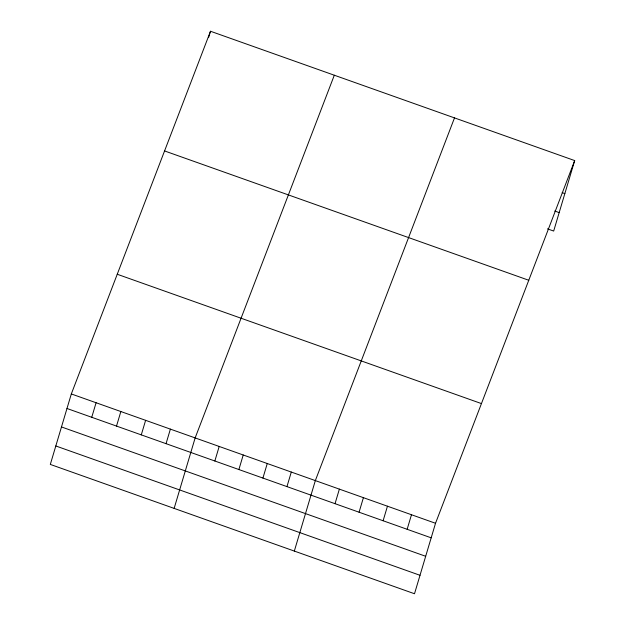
<?xml version="1.0" encoding="UTF-8"?>
<svg xmlns="http://www.w3.org/2000/svg" width="625" height="625" viewBox="0 0 625 625"><rect width="100%" height="100%" fill="white"/><g stroke="black" fill="none" stroke-linecap="round" stroke-linejoin="round"><path stroke-width="0.94" d="M71.32 393.945L50.313 464.422L414.508 593.75L435.523 523.273L574.688 160.578L210.492 31.25L71.32 393.945L435.523 523.273M91.75 417.289L96.086 402.734M208.594 37.617L210.492 31.25M116.516 426.086L120.852 411.531M141.281 434.883L145.617 420.328M166.047 443.672L170.383 429.117M174.141 508.391L195.148 437.914L334.312 75.219M214.852 461L219.188 446.453M238.883 469.539L243.227 454.984M262.922 478.078L267.258 463.523M286.961 486.609L291.297 472.055M294.328 551.07L315.336 480.594L454.5 117.898M335.031 503.68L339.375 489.133M359.07 512.219L363.414 497.664M383.109 520.758L387.445 506.203M407.148 529.289L411.484 514.734M574.688 160.578L553.68 231.055L547.445 228.844M562.18 192.641L564.852 193.586M554.727 211.023L559.18 212.602M164.562 150.938L528.766 280.266M117.25 274.258L481.445 403.586M66.984 408.492L431.18 537.828M61.484 426.953L425.68 556.281M55.812 445.969L420.016 575.297"/></g></svg>
